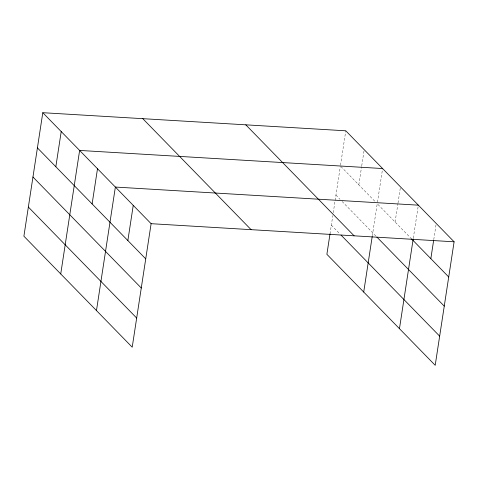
<?xml version="1.0" encoding="UTF-8"?>
<svg xmlns="http://www.w3.org/2000/svg" width="478" height="478" viewBox="0 0 478 478"><rect width="100%" height="100%" fill="white"/><g stroke="black" fill="none" stroke-linecap="round" stroke-linejoin="round"><path stroke-width="0.36" stroke-dasharray="2.39 1.79" d="M330.005 233.915L332.802 215.65M333.25 212.716L340.288 166.72M340.515 165.263L345.785 130.805M358.817 184.861L361.619 166.535M361.732 165.8L364.2 149.674M372.32 235.803L377.226 203.73L410.931 238.259M377.453 202.266L382.609 168.543M395.097 222.043L397.905 203.718M398.019 202.983L400.486 186.856M413.309 238.158L418.244 205.899M433.761 239.609L436.002 224.947M340.91 166.517L375.696 202.158M335.938 195.138L340.031 199.332M342.081 201.429L375.833 236.013M331.344 225.168L340.043 234.077"/><path stroke-width="0.72" d="M42.799 112.7L23.9 236.204L132.215 347.195L151.114 223.686L42.799 112.7L345.785 130.805L454.1 241.796L435.201 365.3L326.886 254.314L330.005 233.915M55.83 166.75L61.214 131.564M60.73 273.942L79.629 150.433L382.609 168.543M92.117 203.933L97.5 168.746M96.472 310.569L115.371 187.059L418.358 205.17M127.859 240.559L133.243 205.373M363.71 292.052L372.207 236.538M399.459 328.679L413.195 238.886M430.845 258.67L433.648 240.344M151.114 223.686L454.1 241.796M411.439 238.785L448.717 276.983M376.855 237.058L444.253 306.129M245.8 124.83L354.114 235.815M341.065 235.128L439.658 336.154M142.785 118.675L251.099 229.661M37.415 147.881L145.73 258.873M32.958 177.027L141.273 288.019M28.357 207.058L136.672 318.049"/></g></svg>
